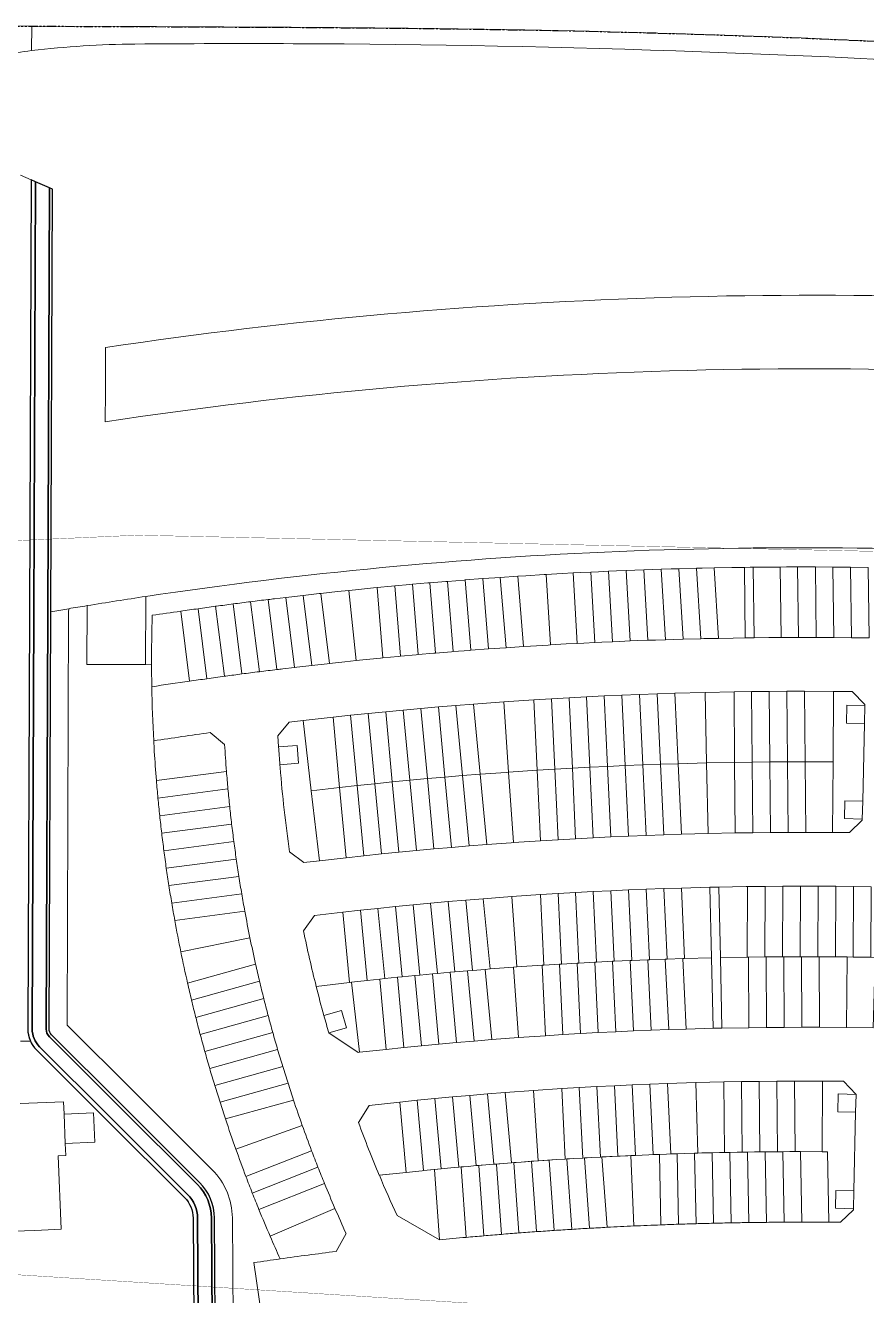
# Model space of a CAD drawing. Header units: centimetres. Extents: x -6122352 to 6876996, y -1694241 to 2592194.
# Drawn here: x -4698046 to -4411887, y 102503 to 534588 of the extents above; entities that cross this region are included whole.
import ezdxf

# ---------------------------------------------------------------- set-up
doc = ezdxf.new("R2010")
doc.units = ezdxf.units.CM
doc.header["$MEASUREMENT"] = 0
doc.linetypes.add('23585-XR-AR-DAMAC PLOT LIMITS$0$PHANTOM2', pattern=[1.25, 0.625, -0.125, 0.125, -0.125, 0.125, -0.125])
for name, color, linetype, lineweight, true_color in [('23585-XR-AR-DAMAC PLOT LIMITS$0$1-End units', 7, 'Continuous', 5, 0xf8991e), ('23585-XR-AR-DAMAC PLOT LIMITS$0$1-Open Space', 7, 'Continuous', 5, 0x90cf5a), ('23585-XR-AR-DAMAC PLOT LIMITS$0$1-Sikka Corridor', 7, 'Continuous', 5, 0x7f5f00), ('23585-XR-AR-DAMAC PLOT LIMITS$0$1-Utility', 7, 'Continuous', 5, 0x8db1ff)]:
    doc.layers.add(name, color=color, linetype=linetype, lineweight=lineweight, true_color=true_color)
doc.layers.add('23585-XR-AR-DAMAC PLOT LIMITS$0$1-Mid units', color=41, linetype='Continuous', lineweight=5)
doc.layers.add('A-ANNO-TEXT', color=3, linetype='Continuous', lineweight=25)
for name, color, linetype in [('23585-XR-AR-DAMAC PLOT LIMITS$0$1-Utility Corridor', 44, 'Continuous'), ('23585-XR-AR-DAMAC PLOT LIMITS$0$PROJECT_LIMIT', 1, 'Continuous'), ('@MI-REF LAYER', 7, 'Continuous')]:
    doc.layers.add(name, color=color, linetype=linetype)
doc.layers.add('23585-XR-AR-DAMAC PLOT LIMITS$0$D-Phase New', color=7, linetype='Continuous', true_color=0x000080)

# ---------------------------------------------------------------- blocks, each defined once
blk = doc.blocks.new('23585-XR-AR-DAMAC PLOT LIMITS')
at = {"layer": '23585-XR-AR-DAMAC PLOT LIMITS$0$1-End units', "color": 251, "true_color": 0x636466}
for points in [[(496519.56, 2769555.13), (496537.47, 2769539.16), (496534.7, 2769536.1), (496531.34, 2769532.36), (496513.43, 2769548.34), (496516.87, 2769552.16)], [(496511.44, 2769546.1), (496529.35, 2769530.12), (496526.59, 2769527.03), (496523.28, 2769523.26), (496504.65, 2769538.42), (496508.62, 2769542.94)], [(496580.64, 2769523.64), (496574.19, 2769516.65), (496556.36, 2769532.72), (496563.05, 2769539.98)], [(496598.22, 2769507.31), (496592.02, 2769500.58), (496574.19, 2769516.65), (496580.64, 2769523.64)], [(496551.84, 2769491.69), (496533.77, 2769507.49), (496540.29, 2769514.9), (496558.12, 2769498.83)], [(496545.46, 2769484.35), (496527.03, 2769499.73), (496533.77, 2769507.49), (496551.84, 2769491.69)], [(496492.14, 2769486.72), (496489.71, 2769483.78), (496486.34, 2769479.64), (496467.71, 2769494.77), (496471.15, 2769498.99), (496473.52, 2769501.87)], [(496486.34, 2769479.64), (496485.87, 2769479.07), (496482.03, 2769474.34), (496480.58, 2769472.52), (496461.63, 2769487.25), (496463.34, 2769489.39), (496467.25, 2769494.21), (496467.71, 2769494.77)], [(496551.84, 2769491.69), (496558.12, 2769498.83), (496575.95, 2769482.76), (496569.9, 2769475.89)], [(496545.46, 2769484.35), (496551.84, 2769491.69), (496569.9, 2769475.89), (496563.9, 2769468.98)], [(496639.32, 2769489.28), (496656.58, 2769472.61), (496650.31, 2769465.95), (496632.79, 2769482.35), (496634.18, 2769483.84), (496638.3, 2769488.2)], [(496632.79, 2769482.35), (496650.31, 2769465.95), (496644.08, 2769459.25), (496626.3, 2769475.37), (496630.09, 2769479.46)], [(496609.89, 2769457.27), (496603.82, 2769450.42), (496585.76, 2769466.22), (496591.92, 2769473.18), (496592.25, 2769473.55)], [(496508.65, 2769439.9), (496489.86, 2769454.83), (496496.29, 2769462.86), (496514.72, 2769447.49)], [(496601.85, 2769448.16), (496595.84, 2769441.25), (496577.4, 2769456.61), (496583.78, 2769463.96)], [(496627.95, 2769441.47), (496621.89, 2769434.61), (496603.82, 2769450.42), (496609.89, 2769457.27), (496610.17, 2769457.59)], [(496508.65, 2769439.9), (496508.11, 2769439.21), (496502.63, 2769432.27), (496483.5, 2769446.76), (496489.86, 2769454.83)], [(496432.17, 2769449.35), (496451.12, 2769434.63), (496450.6, 2769433.94), (496446.97, 2769429.07), (496445.65, 2769427.29), (496426.38, 2769441.61), (496427.71, 2769443.4), (496431.41, 2769448.35)], [(496533.16, 2769432.12), (496527.44, 2769424.97), (496508.65, 2769439.9), (496514.72, 2769447.49)], [(496619.91, 2769432.36), (496613.91, 2769425.45), (496595.46, 2769440.8), (496595.84, 2769441.25), (496601.85, 2769448.16)], [(496675.87, 2769431.33), (496669.68, 2769424.59), (496651.8, 2769440.6), (496658.25, 2769447.62)], [(496426.38, 2769441.61), (496445.65, 2769427.29), (496443.35, 2769424.19), (496440.21, 2769419.92), (496420.65, 2769433.82), (496424.04, 2769438.44)], [(496527.44, 2769424.97), (496526.91, 2769424.29), (496521.77, 2769417.79), (496502.63, 2769432.27), (496508.11, 2769439.21), (496508.65, 2769439.9)], [(496647.66, 2769399.81), (496629.52, 2769415.53), (496635.79, 2769422.72), (496653.68, 2769406.71), (496652.5, 2769405.37), (496648.56, 2769400.85)], [(496559.42, 2769397.22), (496540.61, 2769412.12), (496546.68, 2769419.73), (496565.13, 2769404.37), (496564.76, 2769403.91)], [(496641.69, 2769392.87), (496623.23, 2769408.21), (496629.52, 2769415.53), (496647.66, 2769399.81), (496644.63, 2769396.31)], [(496473.66, 2769394), (496467.95, 2769386.14), (496448.48, 2769400.17), (496454.52, 2769408.49)], [(496553.76, 2769390.02), (496534.59, 2769404.47), (496540.61, 2769412.12), (496559.42, 2769397.22), (496558.68, 2769396.29)], [(496558.68, 2769396.29), (496559.42, 2769397.22), (496564.76, 2769403.91), (496583.21, 2769388.55), (496577.5, 2769381.4)], [(496552.73, 2769388.71), (496553.76, 2769390.02), (496558.68, 2769396.29), (496577.5, 2769381.4), (496571.85, 2769374.2)], [(496492.8, 2769379.52), (496487.42, 2769372.11), (496467.95, 2769386.14), (496473.66, 2769394)], [(496612.97, 2769358.04), (496594.19, 2769372.98), (496600.23, 2769380.51), (496618.69, 2769365.18), (496616.79, 2769362.82), (496613.04, 2769358.13)], [(496607.3, 2769350.86), (496588.21, 2769365.41), (496594.19, 2769372.98), (496612.97, 2769358.04), (496609.32, 2769353.43)], [(496550.09, 2769345.52), (496544.68, 2769338.14), (496525.27, 2769352.25), (496528.4, 2769356.54), (496530.97, 2769360.03)]]:
    blk.add_lwpolyline(points, close=True, dxfattribs=at)
for points in [[(496677.13, 2769432.69), (496675.87, 2769431.33), (496670.9, 2769425.92), (496688.9, 2769410.06, -0.001802), (496695.13, 2769416.83)], [(496412.49, 2769380.74, 0.002194), (496405.23, 2769370.02, -0.003796), (496399.65, 2769375.03, -0.008495), (496387.44, 2769386.56, -0.001628), (496392.92, 2769394.64)], [(496639.17, 2769389.91), (496637.8, 2769388.3), (496636.85, 2769387.17), (496633.94, 2769383.71), (496632.87, 2769382.43), (496651.27, 2769367.05, -0.001793), (496657.17, 2769374.05)], [(496632.87, 2769382.43), (496630.57, 2769379.68), (496630.1, 2769379.11), (496626.63, 2769374.91), (496645.43, 2769360, -0.001793), (496651.27, 2769367.05)], [(496443.62, 2769369.3), (496429.83, 2769349.62, -0.005051), (496422.03, 2769355.8), (496421.32, 2769356.37), (496419.25, 2769358.06, -0.003324), (496430.12, 2769374.1), (496436.45, 2769375.01, 0.004887)], [(496524.87, 2769351.69), (496518.18, 2769342.41, -0.010761), (496501.31, 2769351.98), (496500, 2769358.25), (496505.7, 2769366.14)], [(496490.75, 2769336.97), (496478.4, 2769316.39, -0.005511), (496469.15, 2769322.08), (496482.94, 2769341.76, 0.004889)], [(496498.66, 2769332.33), (496487.79, 2769310.9, -0.005511), (496478.4, 2769316.39), (496490.75, 2769336.97, 0.004889)], [(496585.47, 2769322.22), (496580.05, 2769314.85, -0.010694), (496562.05, 2769321.73), (496560.18, 2769328.33), (496566.38, 2769336.77)], [(496596.8, 2769337.29), (496596.29, 2769336.62), (496594.63, 2769334.44), (496592.66, 2769331.84), (496591.28, 2769330), (496610.08, 2769315.09, -0.001793), (496615.61, 2769322.39)], [(496549.88, 2769306.97), (496540.56, 2769284.85, -0.005511), (496530.59, 2769289.18), (496541.46, 2769310.61, 0.004882)], [(496558.34, 2769303.5), (496549.74, 2769281.09, -0.005035), (496540.56, 2769284.85), (496549.88, 2769306.97, 0.004879)], [(496578.16, 2769296.11), (496570.29, 2769273.44, -0.005035), (496560.95, 2769276.79), (496569.55, 2769299.2, 0.004877)]]:
    blk.add_lwpolyline(points, format="xyb", close=True, dxfattribs=at)
at = {"layer": '23585-XR-AR-DAMAC PLOT LIMITS$0$1-Mid units', "color": 251, "true_color": 0x636466}
for points in [[(496539.91, 2769577.18), (496557.83, 2769561.2), (496553.73, 2769556.81), (496535.82, 2769572.79)], [(496553.73, 2769556.81), (496549.64, 2769552.42), (496531.73, 2769568.4), (496532.01, 2769568.71), (496535.82, 2769572.79)], [(496549.64, 2769552.42), (496545.57, 2769548.01), (496527.66, 2769563.99), (496531.73, 2769568.4)], [(496527.66, 2769563.99), (496545.57, 2769548.01), (496542.88, 2769545.1), (496541.51, 2769543.59), (496523.58, 2769559.55), (496525.2, 2769561.32)], [(496523.58, 2769559.55), (496541.51, 2769543.59), (496538.78, 2769540.6), (496537.47, 2769539.16), (496519.56, 2769555.13), (496521.02, 2769556.74)], [(496504.65, 2769538.42), (496523.28, 2769523.26), (496519.99, 2769519.54), (496519.31, 2769518.75), (496500.69, 2769533.91), (496501.93, 2769535.33)], [(496500.69, 2769533.91), (496519.31, 2769518.75), (496515.38, 2769514.22), (496496.76, 2769529.38)], [(496496.76, 2769529.38), (496515.38, 2769514.22), (496513.18, 2769511.69), (496511.45, 2769509.68), (496492.83, 2769524.83), (496495.01, 2769527.37)], [(496570.15, 2769512.22), (496552.32, 2769528.29), (496556.36, 2769532.72), (496574.19, 2769516.65)], [(496566.12, 2769507.77), (496548.29, 2769523.84), (496552.32, 2769528.29), (496570.15, 2769512.22)], [(496492.83, 2769524.83), (496511.45, 2769509.68), (496509.21, 2769507.07), (496507.55, 2769505.12), (496488.93, 2769520.27), (496490.97, 2769522.66)], [(496562.11, 2769503.31), (496544.28, 2769519.38), (496548.29, 2769523.84), (496566.12, 2769507.77)], [(496488.93, 2769520.27), (496507.55, 2769505.12), (496505.27, 2769502.44), (496503.67, 2769500.54), (496485.05, 2769515.69), (496486.97, 2769517.96)], [(496558.12, 2769498.83), (496540.29, 2769514.9), (496544.28, 2769519.38), (496562.11, 2769503.31)], [(496570.15, 2769512.22), (496574.19, 2769516.65), (496592.02, 2769500.58), (496587.97, 2769496.15)], [(496485.05, 2769515.69), (496503.67, 2769500.54), (496501.35, 2769497.8), (496499.81, 2769495.95), (496481.19, 2769511.1), (496482.98, 2769513.24)], [(496566.12, 2769507.77), (496570.15, 2769512.22), (496587.97, 2769496.15), (496583.94, 2769491.71)], [(496481.19, 2769511.1), (496499.81, 2769495.95), (496497.45, 2769493.14), (496495.96, 2769491.34), (496477.35, 2769506.49), (496479.02, 2769508.51)], [(496562.11, 2769503.31), (496566.12, 2769507.77), (496583.94, 2769491.71), (496579.94, 2769487.24)], [(496495.96, 2769491.34), (496493.57, 2769488.47), (496492.14, 2769486.72), (496473.52, 2769501.87), (496475.08, 2769503.76), (496477.35, 2769506.49)], [(496558.12, 2769498.83), (496562.11, 2769503.31), (496579.94, 2769487.24), (496575.95, 2769482.76)], [(496638.3, 2769488.2), (496634.18, 2769483.84), (496616.54, 2769500.11), (496620.66, 2769504.48)], [(496541.55, 2769479.8), (496523.12, 2769495.17), (496527.03, 2769499.73), (496545.46, 2769484.35)], [(496634.18, 2769483.84), (496632.79, 2769482.35), (496630.09, 2769479.46), (496612.45, 2769495.73), (496616.54, 2769500.11)], [(496537.66, 2769475.23), (496519.23, 2769490.6), (496523.12, 2769495.17), (496541.55, 2769479.8)], [(496630.09, 2769479.46), (496626.3, 2769475.37), (496626.01, 2769475.05), (496608.37, 2769491.33), (496612.45, 2769495.73)], [(496533.79, 2769470.65), (496515.36, 2769486.02), (496519.23, 2769490.6), (496537.66, 2769475.23)], [(496626.01, 2769475.05), (496622.24, 2769470.95), (496621.95, 2769470.64), (496604.31, 2769486.91), (496608.37, 2769491.33)], [(496461.63, 2769487.25), (496480.58, 2769472.52), (496476.83, 2769467.84), (496457.88, 2769482.57)], [(496529.94, 2769466.05), (496511.51, 2769481.42), (496515.36, 2769486.02), (496533.79, 2769470.65)], [(496621.95, 2769470.64), (496618.2, 2769466.52), (496617.91, 2769466.2), (496600.27, 2769482.47), (496604.31, 2769486.91)], [(496457.88, 2769482.57), (496476.83, 2769467.84), (496475.54, 2769466.22), (496473.1, 2769463.14), (496454.15, 2769477.86), (496456.75, 2769481.15)], [(496541.55, 2769479.8), (496545.46, 2769484.35), (496563.9, 2769468.98), (496559.99, 2769464.43)], [(496617.91, 2769466.2), (496614.18, 2769462.06), (496613.89, 2769461.74), (496596.25, 2769478.02), (496600.27, 2769482.47)], [(496454.15, 2769477.86), (496473.1, 2769463.14), (496469.39, 2769458.43), (496450.44, 2769473.15)], [(496526.11, 2769461.43), (496507.67, 2769476.8), (496511.51, 2769481.42), (496529.94, 2769466.05)], [(496537.66, 2769475.23), (496541.55, 2769479.8), (496559.99, 2769464.43), (496556.1, 2769459.86)], [(496613.89, 2769461.74), (496610.17, 2769457.59), (496609.89, 2769457.27), (496592.25, 2769473.55), (496596.25, 2769478.02)], [(496450.44, 2769473.15), (496469.39, 2769458.43), (496469.1, 2769458.06), (496465.7, 2769453.7), (496446.75, 2769468.42), (496450.21, 2769472.87)], [(496522.29, 2769456.8), (496503.86, 2769472.17), (496507.67, 2769476.8), (496526.11, 2769461.43)], [(496533.79, 2769470.65), (496537.66, 2769475.23), (496556.1, 2769459.86), (496552.23, 2769455.28)], [(496626.3, 2769475.37), (496644.08, 2769459.25), (496640.02, 2769454.83), (496622.24, 2769470.95), (496626.01, 2769475.05)], [(496518.5, 2769452.15), (496500.07, 2769467.52), (496503.86, 2769472.17), (496522.29, 2769456.8)], [(496529.94, 2769466.05), (496533.79, 2769470.65), (496552.23, 2769455.28), (496548.37, 2769450.68)], [(496622.24, 2769470.95), (496640.02, 2769454.83), (496635.97, 2769450.39), (496618.2, 2769466.52), (496621.95, 2769470.64)], [(496446.75, 2769468.42), (496465.7, 2769453.7), (496465.35, 2769453.26), (496462.02, 2769448.95), (496443.07, 2769463.68), (496446.4, 2769467.98)], [(496514.72, 2769447.49), (496496.29, 2769462.86), (496500.07, 2769467.52), (496518.5, 2769452.15)], [(496526.11, 2769461.43), (496529.94, 2769466.05), (496548.37, 2769450.68), (496544.54, 2769446.06)], [(496618.2, 2769466.52), (496635.97, 2769450.39), (496631.95, 2769445.94), (496614.18, 2769462.06), (496617.91, 2769466.2)], [(496443.07, 2769463.68), (496462.02, 2769448.95), (496461.64, 2769448.45), (496458.37, 2769444.19), (496439.42, 2769458.92), (496442.62, 2769463.09)], [(496522.29, 2769456.8), (496526.11, 2769461.43), (496544.54, 2769446.06), (496540.73, 2769441.43)], [(496614.18, 2769462.06), (496631.95, 2769445.94), (496627.95, 2769441.47), (496610.17, 2769457.59), (496613.89, 2769461.74)], [(496439.42, 2769458.92), (496458.37, 2769444.19), (496457.94, 2769443.63), (496454.74, 2769439.42), (496435.78, 2769454.14), (496438.86, 2769458.19)], [(496518.5, 2769452.15), (496522.29, 2769456.8), (496540.73, 2769441.43), (496536.93, 2769436.78)], [(496591.93, 2769436.7), (496573.49, 2769452.06), (496577.4, 2769456.61), (496595.84, 2769441.25), (496595.46, 2769440.8)], [(496435.78, 2769454.14), (496454.74, 2769439.42), (496454.26, 2769438.79), (496451.12, 2769434.63), (496432.17, 2769449.35), (496435.13, 2769453.28)], [(496514.72, 2769447.49), (496518.5, 2769452.15), (496536.93, 2769436.78), (496533.16, 2769432.12)], [(496588.04, 2769432.13), (496569.6, 2769447.49), (496573.49, 2769452.06), (496591.93, 2769436.7), (496591.55, 2769436.25)], [(496584.17, 2769427.55), (496565.73, 2769442.91), (496569.6, 2769447.49), (496588.04, 2769432.13), (496587.66, 2769431.68)], [(496479.81, 2769442.03), (496483.5, 2769446.76), (496502.63, 2769432.27), (496498.94, 2769427.54)], [(496580.32, 2769422.95), (496561.88, 2769438.3), (496565.73, 2769442.91), (496584.17, 2769427.55), (496583.79, 2769427.09)], [(496476.13, 2769437.28), (496479.81, 2769442.03), (496498.94, 2769427.54), (496495.27, 2769422.8)], [(496591.55, 2769436.25), (496591.93, 2769436.7), (496595.46, 2769440.8), (496613.91, 2769425.45), (496610, 2769420.9)], [(496665.65, 2769420.15), (496647.77, 2769436.15), (496651.8, 2769440.6), (496669.68, 2769424.59), (496668.48, 2769423.27)], [(496472.48, 2769432.52), (496476.13, 2769437.28), (496495.27, 2769422.8), (496491.62, 2769418.04)], [(496576.49, 2769418.33), (496558.05, 2769433.69), (496561.88, 2769438.3), (496580.32, 2769422.95), (496579.94, 2769422.49)], [(496587.66, 2769431.68), (496588.04, 2769432.13), (496591.55, 2769436.25), (496610, 2769420.9), (496606.11, 2769416.33)], [(496661.64, 2769415.68), (496643.76, 2769431.69), (496647.77, 2769436.15), (496665.65, 2769420.15), (496664.46, 2769418.82)], [(496420.65, 2769433.82), (496440.21, 2769419.92), (496439.75, 2769419.28), (496436.69, 2769415.07), (496417.12, 2769428.97), (496420.36, 2769433.44)], [(496491.62, 2769418.04), (496487.99, 2769413.26), (496468.85, 2769427.75), (496472.48, 2769432.52)], [(496521.77, 2769417.79), (496518.08, 2769413.06), (496498.94, 2769427.54), (496502.63, 2769432.27)], [(496572.68, 2769413.69), (496554.24, 2769429.05), (496558.05, 2769433.69), (496576.49, 2769418.33), (496576.12, 2769417.87)], [(496583.79, 2769427.09), (496584.17, 2769427.55), (496587.66, 2769431.68), (496606.11, 2769416.33), (496602.24, 2769411.74)], [(496657.65, 2769411.2), (496639.76, 2769427.21), (496643.76, 2769431.69), (496661.64, 2769415.68), (496660.45, 2769414.36)], [(496417.12, 2769428.97), (496436.69, 2769415.07), (496433.67, 2769410.92), (496433.16, 2769410.21), (496413.6, 2769424.11), (496414.23, 2769424.98)], [(496487.99, 2769413.26), (496484.38, 2769408.47), (496465.24, 2769422.95), (496468.85, 2769427.75)], [(496495.27, 2769422.8), (496498.94, 2769427.54), (496518.08, 2769413.06), (496514.41, 2769408.31)], [(496568.9, 2769409.04), (496550.45, 2769424.4), (496554.24, 2769429.05), (496572.68, 2769413.69), (496572.31, 2769413.23)], [(496579.94, 2769422.49), (496580.32, 2769422.95), (496583.79, 2769427.09), (496602.24, 2769411.74), (496598.39, 2769407.14)], [(496653.68, 2769406.71), (496635.79, 2769422.72), (496639.76, 2769427.21), (496657.65, 2769411.2), (496656.46, 2769409.87)], [(496484.38, 2769408.47), (496480.78, 2769403.66), (496461.65, 2769418.15), (496465.24, 2769422.95)], [(496495.27, 2769422.8), (496514.41, 2769408.31), (496510.75, 2769403.55), (496491.62, 2769418.04)], [(496565.13, 2769404.37), (496546.68, 2769419.73), (496550.45, 2769424.4), (496568.9, 2769409.04), (496568.52, 2769408.58)], [(496576.12, 2769417.87), (496576.49, 2769418.33), (496579.94, 2769422.49), (496598.39, 2769407.14), (496594.57, 2769402.52)], [(496480.78, 2769403.66), (496477.21, 2769398.84), (496458.08, 2769413.33), (496461.65, 2769418.15)], [(496491.62, 2769418.04), (496510.75, 2769403.55), (496507.12, 2769398.77), (496487.99, 2769413.26)], [(496572.31, 2769413.23), (496572.68, 2769413.69), (496576.12, 2769417.87), (496594.57, 2769402.52), (496590.76, 2769397.88)], [(496477.21, 2769398.84), (496473.66, 2769394), (496454.52, 2769408.49), (496458.08, 2769413.33)], [(496487.99, 2769413.26), (496507.12, 2769398.77), (496503.51, 2769393.98), (496484.38, 2769408.47)], [(496568.52, 2769408.58), (496568.9, 2769409.04), (496572.31, 2769413.23), (496590.76, 2769397.88), (496586.97, 2769393.23)], [(496484.38, 2769408.47), (496503.51, 2769393.98), (496499.92, 2769389.18), (496480.78, 2769403.66)], [(496564.76, 2769403.91), (496565.13, 2769404.37), (496568.52, 2769408.58), (496586.97, 2769393.23), (496583.21, 2769388.55)], [(496550.07, 2769385.29), (496530.91, 2769399.74), (496534.59, 2769404.47), (496553.76, 2769390.02), (496552.73, 2769388.71)], [(496637.8, 2769388.3), (496619.34, 2769403.64), (496623.23, 2769408.21), (496641.69, 2769392.87), (496640.73, 2769391.75)], [(496480.78, 2769403.66), (496499.92, 2769389.18), (496496.35, 2769384.35), (496477.21, 2769398.84)], [(496546.41, 2769380.54), (496527.24, 2769394.98), (496530.91, 2769399.74), (496550.07, 2769385.29), (496549.05, 2769383.97)], [(496633.94, 2769383.71), (496615.48, 2769399.05), (496619.34, 2769403.64), (496637.8, 2769388.3), (496636.85, 2769387.17)], [(496477.21, 2769398.84), (496496.35, 2769384.35), (496492.8, 2769379.52), (496473.66, 2769394)], [(496630.1, 2769379.11), (496611.63, 2769394.44), (496615.48, 2769399.05), (496633.94, 2769383.71), (496630.57, 2769379.68)], [(496542.77, 2769375.77), (496523.6, 2769390.21), (496527.24, 2769394.98), (496546.41, 2769380.54), (496545.39, 2769379.21)], [(496626.27, 2769374.48), (496607.81, 2769389.81), (496611.63, 2769394.44), (496630.1, 2769379.11)], [(496539.14, 2769370.99), (496519.98, 2769385.43), (496523.6, 2769390.21), (496542.77, 2769375.77), (496541.76, 2769374.44)], [(496549.05, 2769383.97), (496550.07, 2769385.29), (496552.73, 2769388.71), (496571.85, 2769374.2), (496568.17, 2769369.46)], [(496622.47, 2769369.84), (496604.01, 2769385.17), (496607.81, 2769389.81), (496626.27, 2769374.48), (496624.35, 2769372.14)], [(496535.54, 2769366.19), (496516.38, 2769380.63), (496519.98, 2769385.43), (496539.14, 2769370.99), (496538.14, 2769369.65)], [(496545.39, 2769379.21), (496546.41, 2769380.54), (496549.05, 2769383.97), (496568.17, 2769369.46), (496564.51, 2769364.7)], [(496618.69, 2769365.18), (496600.23, 2769380.51), (496604.01, 2769385.17), (496622.47, 2769369.84), (496620.56, 2769367.49)], [(496531.96, 2769361.37), (496512.8, 2769375.82), (496516.38, 2769380.63), (496535.54, 2769366.19), (496534.54, 2769364.85)], [(496541.76, 2769374.44), (496542.77, 2769375.77), (496545.39, 2769379.21), (496564.51, 2769364.7), (496560.87, 2769359.93)], [(496528.4, 2769356.54), (496509.24, 2769370.99), (496512.8, 2769375.82), (496531.96, 2769361.37), (496530.97, 2769360.03)], [(496538.14, 2769369.65), (496539.14, 2769370.99), (496541.76, 2769374.44), (496560.87, 2769359.93), (496557.26, 2769355.14)], [(496528.4, 2769356.54), (496525.27, 2769352.25), (496524.87, 2769351.69), (496505.7, 2769366.14), (496509.24, 2769370.99)], [(496534.54, 2769364.85), (496535.54, 2769366.19), (496538.14, 2769369.65), (496557.26, 2769355.14), (496553.66, 2769350.34)], [(496603.6, 2769346.13), (496584.52, 2769360.68), (496588.21, 2769365.41), (496607.3, 2769350.86), (496605.61, 2769348.71)], [(496530.97, 2769360.03), (496531.96, 2769361.37), (496534.54, 2769364.85), (496553.66, 2769350.34), (496550.09, 2769345.52)], [(496599.93, 2769341.38), (496580.85, 2769355.93), (496584.52, 2769360.68), (496603.6, 2769346.13), (496601.93, 2769343.97)], [(496596.29, 2769336.62), (496577.2, 2769351.16), (496580.85, 2769355.93), (496599.93, 2769341.38), (496598.27, 2769339.21)], [(496592.66, 2769331.84), (496573.57, 2769346.38), (496577.2, 2769351.16), (496596.29, 2769336.62), (496594.63, 2769334.44)], [(496589.06, 2769327.04), (496569.97, 2769341.59), (496573.57, 2769346.38), (496592.66, 2769331.84)], [(496589.06, 2769327.04), (496588.75, 2769326.63), (496585.47, 2769322.22), (496566.38, 2769336.77), (496569.97, 2769341.59)]]:
    blk.add_lwpolyline(points, close=True, dxfattribs=at)
for points in [[(496670.9, 2769425.92), (496669.68, 2769424.59), (496668.48, 2769423.27), (496666.86, 2769421.48), (496684.86, 2769405.63, -0.001175), (496688.9, 2769410.06)], [(496433.16, 2769410.21), (496430.85, 2769406.99, 0.000569), (496429.66, 2769405.34), (496410.09, 2769419.24, -0.000599), (496411.38, 2769421.03), (496413.6, 2769424.11)], [(496666.86, 2769421.48), (496665.65, 2769420.15), (496664.46, 2769418.82), (496662.84, 2769417.02), (496680.84, 2769401.17, -0.001175), (496684.86, 2769405.63)], [(496429.66, 2769405.34, 0.001677), (496426.17, 2769400.46), (496406.61, 2769414.36, -0.001633), (496410.09, 2769419.24)], [(496662.84, 2769417.02), (496661.64, 2769415.68), (496660.45, 2769414.36), (496658.84, 2769412.55), (496676.84, 2769396.7, -0.001175), (496680.84, 2769401.17)], [(496426.17, 2769400.46, 0.001677), (496422.72, 2769395.55), (496403.16, 2769409.45, -0.001633), (496406.61, 2769414.36)], [(496658.84, 2769412.55), (496657.65, 2769411.2), (496656.46, 2769409.87), (496654.87, 2769408.06), (496672.86, 2769392.21, -0.001175), (496676.84, 2769396.7)], [(496422.72, 2769395.55, 0.001524), (496419.61, 2769391.07), (496419.3, 2769390.62), (496399.73, 2769404.52), (496399.88, 2769404.73, -0.001562), (496403.16, 2769409.45)], [(496419.3, 2769390.62, 0.001017), (496415.89, 2769385.69), (496396.32, 2769399.59, -0.001), (496399.73, 2769404.52)], [(496654.87, 2769408.06), (496653.68, 2769406.71), (496652.5, 2769405.37), (496650.91, 2769403.55), (496668.91, 2769387.69, -0.001175), (496672.86, 2769392.21)], [(496415.89, 2769385.69, 0.001017), (496412.49, 2769380.74), (496392.92, 2769394.64, -0.001001), (496396.32, 2769399.59)], [(496650.91, 2769403.55), (496648.56, 2769400.85), (496647.66, 2769399.81), (496646.97, 2769399.02), (496664.97, 2769383.16, -0.001175), (496668.91, 2769387.69)], [(496646.97, 2769399.02), (496644.63, 2769396.31), (496643.06, 2769394.47), (496661.06, 2769378.62, -0.001175), (496664.97, 2769383.16)], [(496643.06, 2769394.47), (496641.69, 2769392.87), (496640.73, 2769391.75), (496639.17, 2769389.91), (496657.17, 2769374.05, -0.001175), (496661.06, 2769378.62)], [(496626.63, 2769374.91), (496626.27, 2769374.48), (496624.35, 2769372.14), (496622.82, 2769370.27), (496641.62, 2769355.36, -0.001175), (496645.43, 2769360)], [(496622.82, 2769370.27), (496622.47, 2769369.84), (496620.56, 2769367.49), (496619.04, 2769365.61), (496637.84, 2769350.7, -0.001175), (496641.62, 2769355.36)], [(496448.38, 2769365.64), (496434.6, 2769345.97, -0.003046), (496429.83, 2769349.62), (496443.62, 2769369.3, 0.003202)], [(496453.19, 2769362.04), (496439.41, 2769342.37, -0.003045), (496434.6, 2769345.97), (496448.38, 2769365.64, 0.0032)], [(496619.04, 2769365.61), (496618.69, 2769365.18), (496616.79, 2769362.82), (496615.28, 2769360.93), (496634.08, 2769346.03, -0.001175), (496637.84, 2769350.7)], [(496458.03, 2769358.5), (496444.26, 2769338.84, -0.003044), (496439.41, 2769342.37), (496453.19, 2769362.04, 0.003199)], [(496615.28, 2769360.93), (496613.04, 2769358.13), (496612.97, 2769358.04), (496611.54, 2769356.24), (496630.34, 2769341.34, -0.001175), (496634.08, 2769346.03)], [(496462.93, 2769355.03), (496449.16, 2769335.37, -0.003043), (496444.26, 2769338.84), (496458.03, 2769358.5, 0.003198)], [(496467.86, 2769351.62), (496454.09, 2769331.96, -0.003043), (496449.16, 2769335.37), (496462.93, 2769355.03, 0.003198)], [(496611.54, 2769356.24), (496609.32, 2769353.43), (496607.82, 2769351.53), (496626.62, 2769336.63, -0.001175), (496630.34, 2769341.34)], [(496472.84, 2769348.27), (496459.07, 2769328.61, -0.003044), (496454.09, 2769331.96), (496467.86, 2769351.62, 0.003199)], [(496477.87, 2769344.98), (496464.09, 2769325.31, -0.003045), (496459.07, 2769328.61), (496472.84, 2769348.27, 0.003201)], [(496607.82, 2769351.53), (496607.3, 2769350.86), (496605.61, 2769348.71), (496604.13, 2769346.8), (496622.93, 2769331.9, -0.001175), (496626.62, 2769336.63)], [(496482.94, 2769341.76), (496469.15, 2769322.08, -0.003046), (496464.09, 2769325.31), (496477.87, 2769344.98, 0.003203)], [(496604.13, 2769346.8), (496603.6, 2769346.13), (496601.93, 2769343.97), (496600.46, 2769342.06), (496619.26, 2769327.15, -0.001175), (496622.93, 2769331.9)], [(496600.46, 2769342.06), (496599.93, 2769341.38), (496598.27, 2769339.21), (496596.8, 2769337.29), (496615.61, 2769322.39, -0.001175), (496619.26, 2769327.15)], [(496503.89, 2769329.38), (496493.02, 2769307.96, -0.003046), (496487.79, 2769310.9), (496498.66, 2769332.33, 0.003203)], [(496509.15, 2769326.49), (496498.29, 2769305.08, -0.003044), (496493.02, 2769307.96), (496503.89, 2769329.38, 0.003202)], [(496514.45, 2769323.67), (496503.59, 2769302.27, -0.003044), (496498.29, 2769305.08), (496509.15, 2769326.49, 0.003199)], [(496519.78, 2769320.92), (496508.92, 2769299.52, -0.003049), (496503.59, 2769302.27), (496514.45, 2769323.67, 0.003199)], [(496525.15, 2769318.24), (496514.29, 2769296.84, -0.003048), (496508.92, 2769299.52), (496519.78, 2769320.92, 0.003199)], [(496530.55, 2769315.63), (496519.69, 2769294.22, -0.003044), (496514.29, 2769296.84), (496525.15, 2769318.24, 0.003199)], [(496535.99, 2769313.09), (496525.12, 2769291.67, -0.003044), (496519.69, 2769294.22), (496530.55, 2769315.63, 0.003201)], [(496541.46, 2769310.61), (496530.59, 2769289.18, -0.003046), (496525.12, 2769291.67), (496535.99, 2769313.09, 0.003199)], [(496563.93, 2769301.31), (496555.33, 2769278.91, -0.003043), (496549.74, 2769281.09), (496558.34, 2769303.5, 0.003197)], [(496569.55, 2769299.2), (496560.95, 2769276.79, -0.003043), (496555.33, 2769278.91), (496563.93, 2769301.31, 0.003197)]]:
    blk.add_lwpolyline(points, format="xyb", close=True, dxfattribs=at)
at = {"layer": '23585-XR-AR-DAMAC PLOT LIMITS$0$1-Open Space', "color": 251, "true_color": 0x636466}
for points in [[(496678.15, 2769936.23, 0.031944), (496276.42, 2769553.25, 0.003095), (496240.15, 2769513.47, 0.027704), (496218.05, 2769486.01), (496211.93, 2769491.66), (496233.43, 2769514.94), (496237.06, 2769518.88), (496240.76, 2769522.89), (496244.65, 2769527.1), (496248.02, 2769530.75), (496248.54, 2769531.31), (496252.43, 2769535.52), (496256.31, 2769539.72), (496260.2, 2769543.92), (496264.08, 2769548.11), (496267.96, 2769552.31), (496271.84, 2769556.49), (496275.72, 2769560.67), (496279.6, 2769564.85), (496283.48, 2769569.02), (496287.36, 2769573.19), (496291.24, 2769577.34), (496295.12, 2769581.5), (496299, 2769585.65), (496302.89, 2769589.79), (496306.77, 2769593.93), (496310.65, 2769598.06), (496314.54, 2769602.18), (496318.43, 2769606.3), (496322.32, 2769610.41), (496326.21, 2769614.51), (496330.1, 2769618.61), (496332.93, 2769621.58), (496334, 2769622.7), (496337.91, 2769626.79), (496341.16, 2769630.19), (496341.27, 2769630.31), (496346.25, 2769635.47), (496357.54, 2769647.17), (496368.89, 2769658.81), (496380.27, 2769670.41), (496391.7, 2769681.98), (496403.19, 2769693.48), (496414.71, 2769704.96)], [(496539.91, 2769577.18), (496535.82, 2769572.79), (496532.01, 2769568.71), (496531.73, 2769568.4), (496527.66, 2769563.99), (496525.2, 2769561.32), (496523.58, 2769559.55), (496521.02, 2769556.74), (496519.56, 2769555.13), (496516.87, 2769552.16), (496513.43, 2769548.34), (496512.75, 2769547.57), (496511.44, 2769546.1), (496508.62, 2769542.94), (496504.65, 2769538.42), (496501.93, 2769535.33), (496500.69, 2769533.91), (496496.76, 2769529.38), (496495.01, 2769527.37), (496492.83, 2769524.83), (496490.97, 2769522.66), (496488.93, 2769520.27), (496486.97, 2769517.96), (496485.05, 2769515.69), (496482.98, 2769513.24), (496481.19, 2769511.1), (496479.02, 2769508.51), (496477.35, 2769506.49), (496475.08, 2769503.76), (496473.52, 2769501.87), (496471.15, 2769498.99), (496467.71, 2769494.77), (496467.25, 2769494.21), (496463.34, 2769489.39), (496461.63, 2769487.25), (496457.88, 2769482.57), (496456.75, 2769481.15), (496454.15, 2769477.86), (496450.44, 2769473.15), (496450.21, 2769472.87), (496446.75, 2769468.42), (496446.4, 2769467.98), (496443.07, 2769463.68), (496442.62, 2769463.09), (496439.42, 2769458.92), (496438.86, 2769458.19), (496435.78, 2769454.14), (496435.13, 2769453.28), (496432.17, 2769449.35), (496431.41, 2769448.35), (496427.71, 2769443.4), (496426.38, 2769441.61), (496424.04, 2769438.44), (496420.65, 2769433.82), (496420.36, 2769433.44), (496417.12, 2769428.97), (496414.23, 2769424.98), (496413.6, 2769424.11), (496411.38, 2769421.03, 0.000599), (496410.09, 2769419.24, 0.001633), (496406.61, 2769414.36, 0.001633), (496403.16, 2769409.45, 0.001562), (496399.88, 2769404.73), (496399.73, 2769404.52, 0.001001), (496396.32, 2769399.59, 0.001001), (496392.92, 2769394.64, 0.001628), (496387.44, 2769386.56, 0.008495), (496399.65, 2769375.03), (496398.28, 2769373.55), (496381.23, 2769389.29, -0.053818), (496589.57, 2769636.34, -0.013802)], [(496588.04, 2769253.14), (496573.16, 2769263.3, -0.001765), (496578.24, 2769270.75, -0.004255), (496570.29, 2769273.44, -0.005035), (496560.95, 2769276.79, -0.003043), (496555.33, 2769278.91, -0.003043), (496549.74, 2769281.09, -0.005035), (496540.56, 2769284.85, -0.005511), (496530.59, 2769289.18, -0.003046), (496525.12, 2769291.67, -0.003044), (496519.69, 2769294.22, -0.003044), (496514.29, 2769296.84, -0.003048), (496508.92, 2769299.52, -0.003049), (496503.59, 2769302.27, -0.003044), (496498.29, 2769305.08, -0.003044), (496493.02, 2769307.96, -0.003046), (496487.79, 2769310.9, -0.005511), (496478.4, 2769316.39, -0.005511), (496469.15, 2769322.08, -0.003046), (496464.09, 2769325.31, -0.003045), (496459.07, 2769328.61, -0.003044), (496454.09, 2769331.96, -0.003043), (496449.16, 2769335.37, -0.003043), (496444.26, 2769338.84, -0.003044), (496439.41, 2769342.37, -0.003045), (496434.6, 2769345.97, -0.003046), (496429.83, 2769349.62, -0.005051), (496422.03, 2769355.8), (496421.32, 2769356.37), (496419.25, 2769358.06, -0.009318), (496405.23, 2769370.02, -0.003796), (496399.65, 2769375.03), (496398.28, 2769373.55), (496384.71, 2769358.86), (496370.02, 2769372.42, 0.00106), (496366.55, 2769367.1), (496367.31, 2769366.39), (496470.62, 2769271.03), (496502.83, 2769272.49), (496540.26, 2769274.19, -0.197579), (496556.97, 2769268.19), (496582.84, 2769244.81, -0.200277)], [(495585.56, 2768779.23), (495820.21, 2769033.41), (495877.5, 2769095.47), (496082.52, 2769317.57), (496123.12, 2769371.63), (496113.41, 2769380.59), (496116.93, 2769384.7), (496138.77, 2769410.17), (496165.7, 2769441.58), (496187.59, 2769465.28), (496198.52, 2769477.11), (496198.5, 2769477.12), (496211.93, 2769491.66), (496218.05, 2769486.01, 0.008053), (496212.21, 2769477.58), (496151.86, 2769387.46, -0.038687), (496124.92, 2769353.27), (495849.34, 2769054.31, -0.003111), (495832.52, 2769036.29, -0.003943), (495815.47, 2769018.47, 0.006222), (495780.97, 2768981.97), (495647.53, 2768837.21, 0.087876)], [(496463.96, 2769255.61), (496466.28, 2769258.12, -0.108035), (496462.59, 2769260.28), (496358.28, 2769356.58), (496250.36, 2769456.2), (496246.79, 2769454.62)], [(496573.9, 2769234.91), (496548.03, 2769258.29, 0.197579), (496540.87, 2769260.86), (496503.43, 2769259.16), (496469.83, 2769257.64, -0.090293), (496466.28, 2769258.12), (496463.96, 2769255.61)]]:
    blk.add_lwpolyline(points, format="xyb", dxfattribs=at)
for points in [[(496731.41, 2769845.43, 0.012237), (496584.49, 2769715.34, 0.000192), (496582.23, 2769713.24, 0.030639), (496444.98, 2769572.5, 0.030044), (496328.08, 2769419.22), (496320.43, 2769426.27), (496309.49, 2769436.37, -0.029687), (496427.05, 2769589.99, -0.030359), (496565.21, 2769731.55, -0.000191), (496567.46, 2769733.65, -0.012006), (496712.45, 2769862.14, -0.000209), (496715.03, 2769864.32, -0.044698), (496717.63, 2769861.75)], [(496673.71, 2769448.81), (496669.49, 2769444.4), (496665.09, 2769448.63), (496669.31, 2769453.03), (496663.11, 2769452.87, 0.00135), (496658.24, 2769447.64), (496675.87, 2769431.33), (496677.13, 2769432.69), (496695.13, 2769416.83, -0.000777), (496697.84, 2769419.74), (496697.67, 2769425.85), (496697.4, 2769426.1), (496693.18, 2769421.7), (496688.78, 2769425.92), (496693, 2769430.32)], [(496467.95, 2769386.14), (496487.42, 2769372.11), (496484.27, 2769367.72), (496478.29, 2769366.65, -0.01604), (496455.01, 2769383.63), (496454.22, 2769384.24), (496458.15, 2769389.22), (496453.37, 2769393), (496449.44, 2769388.03), (496446.49, 2769390.42), (496445.71, 2769396.31), (496448.48, 2769400.17)], [(496544.68, 2769338.14), (496544.43, 2769337.79), (496532.73, 2769334.9), (496535.54, 2769340.5), (496530.09, 2769343.23), (496527.28, 2769337.64, -0.005702), (496518.18, 2769342.41), (496524.87, 2769351.69), (496525.27, 2769352.25)], [(496591.28, 2769330), (496589.06, 2769327.04), (496588.75, 2769326.63), (496585.47, 2769322.22), (496580.06, 2769314.85, 0.008307), (496594.23, 2769310.05), (496610.08, 2769315.09)], [(496589.22, 2769286.49), (496587.01, 2769293.13, -0.004981), (496578.16, 2769296.11), (496570.29, 2769273.44, 0.004255), (496578.24, 2769270.75, -0.003758)]]:
    blk.add_lwpolyline(points, format="xyb", close=True, dxfattribs=at)
for points in [[(496513.43, 2769548.34), (496531.34, 2769532.36), (496530.64, 2769531.58), (496529.35, 2769530.12), (496511.44, 2769546.1), (496512.75, 2769547.57)], [(496578.21, 2769540.36), (496597.27, 2769522.09), (496593.05, 2769517.68), (496597.46, 2769513.46), (496601.68, 2769517.86), (496601.95, 2769517.6), (496602.12, 2769511.48), (496598.22, 2769507.31), (496580.64, 2769523.64), (496563.05, 2769539.98), (496567.4, 2769544.63), (496573.58, 2769544.8), (496573.81, 2769544.58), (496569.58, 2769540.18), (496573.99, 2769535.96)], [(496603.82, 2769450.42), (496621.89, 2769434.61), (496619.91, 2769432.36), (496601.85, 2769448.16), (496583.78, 2769463.96), (496585.76, 2769466.22)]]:
    blk.add_lwpolyline(points, close=True, dxfattribs=at)
blk.add_lwpolyline([(496479.55, 2769241.23), (496489.11, 2769252.53), (496492.28, 2769249.85), (496498.74, 2769257.49), (496506.37, 2769251.03), (496499.91, 2769243.4), (496503.08, 2769240.72), (496501.44, 2769238.77), (496520.53, 2769222.63), (496516.2, 2769217.51), (496514.62, 2769215.64), (496510.22, 2769210.44)], dxfattribs=at)
at = {"layer": '23585-XR-AR-DAMAC PLOT LIMITS$0$1-Sikka Corridor', "color": 251, "true_color": 0x636466}
blk.add_lwpolyline([(496582.84, 2769244.81), (496556.97, 2769268.19, 0.197579), (496540.26, 2769274.19), (496502.83, 2769272.49), (496470.62, 2769271.03), (496367.31, 2769366.39), (496366.55, 2769367.1), (496363.19, 2769361.9), (496467.5, 2769265.6, 0.200283), (496469.5, 2769264.87), (496503.1, 2769266.39), (496540.54, 2769268.09, -0.197579), (496552.88, 2769263.66), (496578.75, 2769240.28, -0.200277)], format="xyb", dxfattribs=at)
at = {"layer": '23585-XR-AR-DAMAC PLOT LIMITS$0$1-Utility', "color": 251, "true_color": 0x636466}
for points in [[(496573.81, 2769544.58), (496578.21, 2769540.36), (496573.99, 2769535.96), (496569.58, 2769540.18)], [(496597.27, 2769522.09), (496601.68, 2769517.86), (496597.46, 2769513.46), (496593.05, 2769517.68)], [(496669.31, 2769453.03), (496665.09, 2769448.63), (496669.49, 2769444.4), (496673.71, 2769448.81)], [(496693, 2769430.32), (496688.78, 2769425.92), (496693.18, 2769421.7), (496697.4, 2769426.1)], [(496506.37, 2769251.03), (496499.91, 2769243.4), (496492.28, 2769249.85), (496498.74, 2769257.49)]]:
    blk.add_lwpolyline(points, close=True, dxfattribs=at)
for points in [[(496454.22, 2769384.24, -0.003384), (496449.44, 2769388.03), (496453.37, 2769393), (496458.15, 2769389.22)], [(496398.28, 2769373.55), (496384.71, 2769358.86), (496370.02, 2769372.42, -0.003364), (496381.23, 2769389.29)], [(496532.73, 2769334.9, -0.003385), (496527.28, 2769337.64), (496530.09, 2769343.23), (496535.54, 2769340.5)]]:
    blk.add_lwpolyline(points, format="xyb", close=True, dxfattribs=at)
at = {"layer": '23585-XR-AR-DAMAC PLOT LIMITS$0$1-Utility Corridor', "color": 251, "true_color": 0x636466}
for points in [[(496574.9, 2769236.02), (496549.03, 2769259.4, 0.197579), (496540.8, 2769262.36), (496503.36, 2769260.66), (496469.76, 2769259.14, -0.200283), (496463.61, 2769261.38), (496359.3, 2769357.68), (496251.85, 2769456.86), (496250.36, 2769456.2), (496358.28, 2769356.58), (496462.59, 2769260.28, 0.200283), (496469.83, 2769257.64), (496503.43, 2769259.16), (496540.87, 2769260.86, -0.197579), (496548.03, 2769258.29), (496573.9, 2769234.91, -0.200277)], [(496578.08, 2769239.54), (496552.21, 2769262.92, 0.197579), (496540.58, 2769267.09), (496503.15, 2769265.39), (496469.55, 2769263.87, -0.200283), (496466.82, 2769264.87), (496362.51, 2769361.16), (496256.57, 2769458.95), (496251.85, 2769456.86), (496359.3, 2769357.68), (496463.61, 2769261.38, 0.200283), (496469.76, 2769259.14), (496503.36, 2769260.66), (496540.8, 2769262.36, -0.197579), (496549.03, 2769259.4), (496574.9, 2769236.02, -0.200277)], [(496578.75, 2769240.28), (496552.88, 2769263.66, 0.197579), (496540.54, 2769268.09), (496503.1, 2769266.39), (496469.5, 2769264.87, -0.200283), (496467.5, 2769265.6), (496363.19, 2769361.9), (496257.57, 2769459.4), (496256.57, 2769458.95), (496362.51, 2769361.16), (496466.82, 2769264.87, 0.200283), (496469.55, 2769263.87), (496503.15, 2769265.39), (496540.58, 2769267.09, -0.197579), (496552.21, 2769262.92), (496578.08, 2769239.54, -0.200277)]]:
    blk.add_lwpolyline(points, format="xyb", dxfattribs=at)
at = {"layer": '23585-XR-AR-DAMAC PLOT LIMITS$0$D-Phase New', "color": 8, "const_width": 0.1}
for points in [[(496414.71, 2769704.96), (496403.19, 2769693.48), (496391.7, 2769681.98), (496380.27, 2769670.41), (496368.89, 2769658.81), (496357.54, 2769647.17), (496346.25, 2769635.47), (496341.27, 2769630.31), (496341.16, 2769630.19), (496337.91, 2769626.79), (496334, 2769622.7), (496332.93, 2769621.58), (496330.1, 2769618.61), (496326.21, 2769614.51), (496322.32, 2769610.41), (496318.43, 2769606.3), (496314.54, 2769602.18), (496310.65, 2769598.06), (496306.77, 2769593.93), (496302.89, 2769589.79), (496299, 2769585.65), (496295.12, 2769581.5), (496291.24, 2769577.34), (496287.36, 2769573.19), (496283.48, 2769569.02), (496281.54, 2769566.93), (496279.6, 2769564.85), (496275.72, 2769560.67), (496271.84, 2769556.49), (496267.96, 2769552.31), (496264.08, 2769548.11), (496260.2, 2769543.92), (496256.31, 2769539.72), (496252.43, 2769535.52), (496248.54, 2769531.31), (496244.65, 2769527.1), (496240.76, 2769522.89), (496237.06, 2769518.88), (496233.43, 2769514.94), (496198.5, 2769477.12)], [(496681.41, 2769354.87), (496601.21, 2769277.62), (496464.74, 2769146.2), (496228.1, 2768880.43), (496168.33, 2768809.16), (496078.62, 2768680.77)]]:
    blk.add_lwpolyline(points, dxfattribs=at)
blk.add_lwpolyline([(496078.62, 2768680.77), (496168.33, 2768809.16), (496228.1, 2768880.43), (496366.34, 2769035.68), (496192.24, 2769196.16, -0.049904), (496746.31, 2769775.07)], format="xyb", dxfattribs=at)
blk.add_lwpolyline([(496900.1, 2769610.96), (496921.28, 2769621.25), (496936.56, 2769633.58), (496885.44, 2769737.97), (496874.35, 2769760.79), (496832.05, 2769846.37, 0.006928), (496746.31, 2769775.07, 0.049904), (496192.24, 2769196.16), (496366.34, 2769035.68), (496464.74, 2769146.2), (496601.21, 2769277.62), (496681.41, 2769354.87), (496699.47, 2769372.26), (496774.4, 2769438.43), (496894.23, 2769525.45), (496932.27, 2769551.82, -0.033948)], format="xyb", close=True, dxfattribs=at)
at = {"layer": '23585-XR-AR-DAMAC PLOT LIMITS$0$PROJECT_LIMIT', "linetype": '23585-XR-AR-DAMAC PLOT LIMITS$0$PHANTOM2', "ltscale": 5}
blk.add_lwpolyline([(496198.5, 2769477.12), (496233.43, 2769514.94), (496237.06, 2769518.88), (496240.76, 2769522.89), (496244.65, 2769527.1), (496248.02, 2769530.75), (496248.54, 2769531.31), (496252.43, 2769535.52), (496256.31, 2769539.72), (496260.2, 2769543.92), (496264.08, 2769548.11), (496267.96, 2769552.31), (496271.84, 2769556.49), (496275.72, 2769560.67), (496279.6, 2769564.85), (496283.48, 2769569.02), (496287.36, 2769573.19), (496291.24, 2769577.34), (496295.12, 2769581.5), (496299, 2769585.65), (496302.89, 2769589.79), (496306.77, 2769593.93), (496310.65, 2769598.06), (496314.54, 2769602.18), (496318.43, 2769606.3), (496322.32, 2769610.41), (496326.21, 2769614.51), (496330.1, 2769618.61), (496332.93, 2769621.58), (496334, 2769622.7), (496337.91, 2769626.79), (496341.16, 2769630.19), (496341.27, 2769630.31), (496346.25, 2769635.47), (496357.54, 2769647.17), (496368.89, 2769658.81), (496380.27, 2769670.41), (496391.7, 2769681.98), (496403.19, 2769693.48), (496414.71, 2769704.96)], dxfattribs=at)
blk = doc.blocks.new('A$Cf093b529')
at = {"layer": 'A-ANNO-TEXT'}
blk.add_blockref('23585-XR-AR-DAMAC PLOT LIMITS', (-495391.99, -2768603.44), dxfattribs=at)

msp = doc.modelspace()

# ---------------------------------------------------------------- block references
at = {"layer": '@MI-REF LAYER', "xscale": 999.9999999999999, "yscale": 999.9999999999999, "zscale": 999.9999999999999, "rotation": 312.4882903633292}
msp.add_blockref('A$Cf093b529', (-5904718.73535, 539022.72011), dxfattribs=at)

doc.saveas('drawing.dxf')
